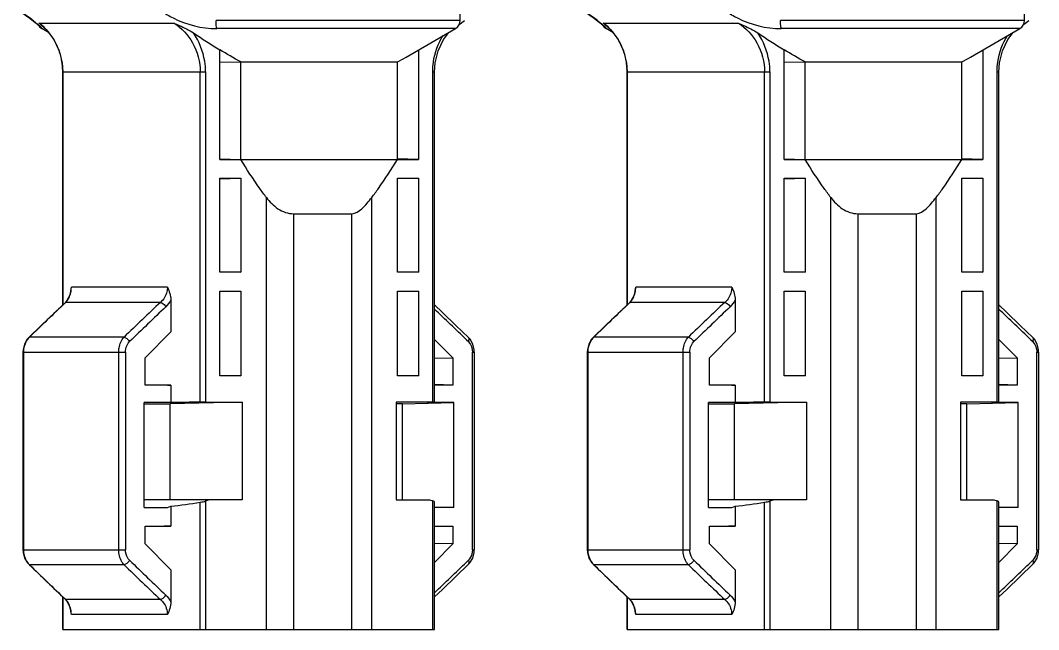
# Model space of a CAD drawing. Header units: millimetres. Extents: x 10297564 to 11610295, y -9287743 to -8409454.
# Drawn here: x 10537449 to 10538535, y -9104720 to -9104071 of the extents above; entities that cross this region are included whole.
import ezdxf

# ---------------------------------------------------------------- set-up
doc = ezdxf.new("R2010")
doc.units = ezdxf.units.MM
doc.header["$LTSCALE"] = 100
doc.layers.add('-0', color=7, linetype='Continuous')

# ---------------------------------------------------------------- blocks, each defined once
blk = doc.blocks.new('인버터 외형도')
at = {"layer": '-0', "linetype": 'Continuous'}
for p, q in [((126582.88, 33090.29), (126582.88, 33647.98)), ((127034.35, 33090.29), (127034.35, 33647.98)), ((126582.88, 33090.29), (126387.58, 33090.29)), ((126584.26, 33088.58), (126586.4, 33090.29)), ((127034.35, 33090.29), (126839.05, 33090.29)), ((127035.73, 33088.58), (127037.87, 33090.29)), ((126245.23, 33086.61), (126245.51, 33086.36)), ((126245.51, 33086.36), (126246.08, 33085.83)), ((126245.78, 33088.12), (126353.93, 33088.12)), ((126247.21, 33086.99), (126245.78, 33088.12)), ((126246.08, 33085.83), (126246.13, 33085.78)), ((126247.22, 33086.98), (126251.62, 33083.01)), ((126248.24, 33083.77), (126248.04, 33083.77)), ((126253.38, 33080.69), (126248.04, 33083.77)), ((126579.12, 33083.77), (126388.16, 33083.77)), ((126539.52, 33060.91), (126579.12, 33083.77)), ((126696.7, 33086.61), (126696.98, 33086.36)), ((126696.98, 33086.36), (126697.55, 33085.83)), ((126697.25, 33088.12), (126805.4, 33088.12)), ((126698.68, 33086.99), (126697.25, 33088.12)), ((126697.55, 33085.83), (126697.6, 33085.78)), ((126698.69, 33086.98), (126703.09, 33083.01)), ((126699.71, 33083.77), (126699.51, 33083.77)), ((126704.85, 33080.69), (126699.51, 33083.77)), ((127030.59, 33083.77), (126839.63, 33083.77)), ((126990.99, 33060.91), (127030.59, 33083.77)), ((126569.41, 33074.95), (126573.78, 33080.69)), ((127020.88, 33074.95), (127025.25, 33080.69)), ((126390.57, 32979.1), (126390.57, 33066.76)), ((126549.37, 33066.76), (126549.37, 32979.1)), ((126842.04, 32979.1), (126842.04, 33066.76)), ((127000.84, 33066.76), (127000.84, 32979.1)), ((126390.57, 33056.72), (126407.34, 33057.01)), ((126407.34, 33057.01), (126532.6, 33057.01)), ((126407.34, 32979.1), (126407.34, 33057.01)), ((126532.6, 32979.1), (126532.6, 33057.01)), ((126842.04, 33056.72), (126858.81, 33057.01)), ((126858.81, 33057.01), (126984.07, 33057.01)), ((126858.81, 32979.1), (126858.81, 33057.01)), ((126984.07, 32979.1), (126984.07, 33057.01)), ((126264.84, 33049.02), (126379.11, 33049.02)), ((126264.84, 32862.61), (126264.84, 33049.02)), ((126264.89, 33049.02), (126264.89, 32862.66)), ((126374.93, 32784.89), (126374.93, 33049.02)), ((126379.11, 33049.02), (126379.11, 32784.93)), ((126560.83, 33049.02), (126562.32, 33049.02)), ((126560.83, 32784.93), (126560.83, 33049.02)), ((126562.32, 32784.9), (126562.32, 33049.02)), ((126716.31, 33049.02), (126830.58, 33049.02)), ((126716.31, 32862.61), (126716.31, 33049.02)), ((126716.36, 33049.02), (126716.36, 32862.66)), ((126826.4, 32784.89), (126826.4, 33049.02)), ((126830.58, 33049.02), (126830.58, 32784.93)), ((127012.3, 33049.02), (127013.79, 33049.02)), ((127012.3, 32784.93), (127012.3, 33049.02)), ((127013.79, 32784.9), (127013.79, 33049.02)), ((126390.57, 32979.1), (126549.37, 32979.1)), ((126390.58, 32979.52), (126407.34, 32979.1)), ((126549.37, 32979.1), (126532.61, 32979.52)), ((126842.04, 32979.1), (127000.84, 32979.1)), ((126842.05, 32979.52), (126858.81, 32979.1)), ((127000.84, 32979.1), (126984.08, 32979.52)), ((126390.57, 32964.05), (126407.34, 32964.05)), ((126390.57, 32888.8), (126390.57, 32964.05)), ((126390.58, 32963.62), (126407.34, 32964.05)), ((126407.34, 32964.05), (126407.34, 32888.8)), ((126532.6, 32964.05), (126549.37, 32964.05)), ((126532.6, 32888.8), (126532.6, 32964.05)), ((126549.37, 32964.05), (126532.61, 32963.62)), ((126549.37, 32964.05), (126549.37, 32888.8)), ((126842.04, 32964.05), (126858.81, 32964.05)), ((126842.04, 32888.8), (126842.04, 32964.05)), ((126842.05, 32963.62), (126858.81, 32964.05)), ((126858.81, 32964.05), (126858.81, 32888.8)), ((126984.07, 32964.05), (127000.84, 32964.05)), ((126984.07, 32888.8), (126984.07, 32964.05)), ((127000.84, 32964.05), (126984.08, 32963.62)), ((127000.84, 32964.05), (127000.84, 32888.8)), ((126427.82, 32602.87), (126427.82, 32948.61)), ((126512.12, 32602.87), (126512.12, 32948.61)), ((126879.29, 32602.87), (126879.29, 32948.61)), ((126963.59, 32602.87), (126963.59, 32948.61)), ((126449.46, 32935.58), (126496.29, 32935.58)), ((126449.46, 32935.58), (126449.46, 32602.87)), ((126496.29, 32602.87), (126496.29, 32935.58)), ((126900.93, 32935.58), (126947.76, 32935.58)), ((126900.93, 32935.58), (126900.93, 32602.87)), ((126947.76, 32602.87), (126947.76, 32935.58)), ((126407.34, 32888.8), (126390.57, 32888.8)), ((126390.58, 32889.23), (126407.34, 32888.8)), ((126549.37, 32888.8), (126532.6, 32888.8)), ((126532.61, 32889.23), (126549.37, 32888.8)), ((126858.81, 32888.8), (126842.04, 32888.8)), ((126842.05, 32889.23), (126858.81, 32888.8)), ((127000.84, 32888.8), (126984.07, 32888.8)), ((126984.08, 32889.23), (127000.84, 32888.8)), ((126271.33, 32873.97), (126271.79, 32876.73)), ((126348.61, 32876.73), (126271.79, 32876.73)), ((126390.57, 32873.75), (126407.34, 32873.75)), ((126390.57, 32806.03), (126390.57, 32873.75)), ((126390.58, 32873.32), (126407.34, 32873.75)), ((126407.34, 32873.75), (126407.34, 32806.03)), ((126532.6, 32873.75), (126549.37, 32873.75)), ((126532.6, 32806.03), (126532.6, 32873.75)), ((126549.37, 32873.75), (126532.61, 32873.32)), ((126549.37, 32873.75), (126549.37, 32806.03)), ((126722.8, 32873.97), (126723.26, 32876.73)), ((126800.08, 32876.73), (126723.26, 32876.73)), ((126842.04, 32873.75), (126858.81, 32873.75)), ((126842.04, 32806.03), (126842.04, 32873.75)), ((126842.05, 32873.32), (126858.81, 32873.75)), ((126858.81, 32873.75), (126858.81, 32806.03)), ((126984.07, 32873.75), (127000.84, 32873.75)), ((126984.07, 32806.03), (126984.07, 32873.75)), ((127000.84, 32873.75), (126984.08, 32873.32)), ((127000.84, 32873.75), (127000.84, 32806.03)), ((126268.2, 32866.06), (126266.71, 32864.39)), ((126266.71, 32864.39), (126267.27, 32864.71)), ((126266.81, 32864.28), (126267.27, 32864.71)), ((126343.1, 32864.71), (126267.27, 32864.71)), ((126351.36, 32866.7), (126351.36, 32841)), ((126719.67, 32866.06), (126718.18, 32864.39)), ((126718.18, 32864.39), (126718.74, 32864.71)), ((126718.28, 32864.28), (126718.74, 32864.71)), ((126794.57, 32864.71), (126718.74, 32864.71)), ((126802.83, 32866.7), (126802.83, 32841)), ((126247.71, 32846.25), (126237.64, 32836.52)), ((126699.18, 32846.25), (126689.11, 32836.52)), ((126237.64, 32836.52), (126236.43, 32835.17)), ((126237.64, 32836.52), (126238.33, 32836.88)), ((126313.9, 32836.88), (126238.33, 32836.88)), ((126351.36, 32841), (126330.84, 32820.2)), ((126590.73, 32835.17), (126589.51, 32836.52)), ((126689.11, 32836.52), (126687.9, 32835.17)), ((126689.11, 32836.52), (126689.8, 32836.88)), ((126765.37, 32836.88), (126689.79, 32836.88)), ((126802.83, 32841), (126782.31, 32820.2)), ((127042.2, 32835.17), (127040.98, 32836.52)), ((126576.88, 32820.2), (126562.32, 32834.96)), ((126587.84, 32834.79), (126589.4, 32833.28)), ((126592.94, 32831.29), (126590.73, 32835.17)), ((126594.04, 32826.78), (126592.94, 32831.29)), ((127028.35, 32820.2), (127013.79, 32834.96)), ((127039.31, 32834.79), (127040.87, 32833.28)), ((127044.41, 32831.29), (127042.2, 32835.17)), ((127045.51, 32826.78), (127044.41, 32831.29)), ((126233.12, 32826.78), (126233.02, 32824.86)), ((126233.02, 32824.86), (126315.07, 32824.86)), ((126233.02, 32824.86), (126233.02, 32666.81)), ((126233.45, 32824.86), (126233.45, 32666.81)), ((126309.7, 32666.81), (126309.7, 32824.86)), ((126315.07, 32824.86), (126315.07, 32666.81)), ((126592.65, 32824.86), (126594.14, 32824.86)), ((126592.65, 32666.81), (126592.65, 32824.86)), ((126594.14, 32824.86), (126594.04, 32826.78)), ((126594.14, 32824.86), (126594.14, 32666.81)), ((126684.59, 32826.78), (126684.49, 32824.86)), ((126684.49, 32824.86), (126766.54, 32824.86)), ((126684.49, 32824.86), (126684.49, 32666.81)), ((126684.92, 32824.86), (126684.92, 32666.81)), ((126761.17, 32666.81), (126761.17, 32824.86)), ((126766.54, 32824.86), (126766.54, 32666.81)), ((127044.12, 32824.86), (127045.61, 32824.86)), ((127044.12, 32666.81), (127044.12, 32824.86)), ((127045.61, 32824.86), (127045.51, 32826.78)), ((127045.61, 32824.86), (127045.61, 32666.81)), ((126330.84, 32798.51), (126330.84, 32820.2)), ((126562.32, 32820.01), (126576.88, 32820.2)), ((126576.88, 32820.2), (126576.88, 32798.51)), ((126782.31, 32798.51), (126782.31, 32820.2)), ((127013.79, 32820.01), (127028.35, 32820.2)), ((127028.35, 32820.2), (127028.35, 32798.51)), ((126407.34, 32806.03), (126390.57, 32806.03)), ((126390.58, 32806.46), (126407.34, 32806.03)), ((126549.37, 32806.03), (126532.6, 32806.03)), ((126532.61, 32806.46), (126549.37, 32806.03)), ((126858.81, 32806.03), (126842.04, 32806.03)), ((126842.05, 32806.46), (126858.81, 32806.03)), ((127000.84, 32806.03), (126984.07, 32806.03)), ((126984.08, 32806.46), (127000.84, 32806.03)), ((126351.36, 32798.51), (126330.84, 32798.51)), ((126351.36, 32798.51), (126351.36, 32784.51)), ((126576.88, 32798.51), (126562.32, 32798.88)), ((126576.88, 32798.51), (126562.32, 32798.51)), ((126802.83, 32798.51), (126782.31, 32798.51)), ((126802.83, 32798.51), (126802.83, 32784.51)), ((127028.35, 32798.51), (127013.79, 32798.88)), ((127028.35, 32798.51), (127013.79, 32798.51)), ((126351.36, 32784.51), (126330.06, 32784.51)), ((126330.06, 32700.69), (126330.06, 32784.51)), ((126330.06, 32783.46), (126350.95, 32783.46)), ((126408.44, 32784.93), (126350.95, 32783.46)), ((126350.95, 32706.71), (126350.95, 32783.46)), ((126379.11, 32784.93), (126408.44, 32784.93)), ((126408.44, 32784.93), (126408.44, 32706.71)), ((126560.83, 32784.93), (126531.51, 32784.93)), ((126531.51, 32784.93), (126531.51, 32706.71)), ((126536.6, 32783.46), (126531.51, 32783.46)), ((126536.6, 32783.46), (126577.66, 32784.51)), ((126536.6, 32706.71), (126536.6, 32783.46)), ((126577.66, 32784.51), (126556.36, 32784.51)), ((126562.27, 32784.89), (126562.32, 32784.9)), ((126577.66, 32700.69), (126577.66, 32784.51)), ((126802.83, 32784.51), (126781.53, 32784.51)), ((126781.53, 32700.69), (126781.53, 32784.51)), ((126781.53, 32783.46), (126802.42, 32783.46)), ((126859.91, 32784.93), (126802.42, 32783.46)), ((126802.42, 32706.71), (126802.42, 32783.46)), ((126830.58, 32784.93), (126859.91, 32784.93)), ((126859.91, 32784.93), (126859.91, 32706.71)), ((127012.3, 32784.93), (126982.97, 32784.93)), ((126982.97, 32784.93), (126982.97, 32706.71)), ((126988.07, 32783.46), (126982.97, 32783.46)), ((126988.07, 32783.46), (127029.13, 32784.51)), ((126988.07, 32706.71), (126988.07, 32783.46)), ((127029.13, 32784.51), (127007.83, 32784.51)), ((127013.74, 32784.89), (127013.79, 32784.9)), ((127029.13, 32700.69), (127029.13, 32784.51)), ((126408.44, 32706.71), (126330.06, 32706.71)), ((126379.11, 32705.81), (126381.62, 32706.71)), ((126531.51, 32706.71), (126558.32, 32706.71)), ((126558.32, 32706.71), (126560.83, 32705.81)), ((126859.91, 32706.71), (126781.53, 32706.71)), ((126830.58, 32705.81), (126833.09, 32706.71)), ((126982.97, 32706.71), (127009.79, 32706.71)), ((127009.79, 32706.71), (127012.3, 32705.81)), ((126330.06, 32700.69), (126348.81, 32700.69)), ((126348.81, 32700.69), (126351.36, 32701.61)), ((126351.36, 32701.61), (126351.36, 32685.64)), ((126374.93, 32602.87), (126374.93, 32704.79)), ((126379.11, 32705.81), (126379.11, 32602.87)), ((126560.83, 32602.87), (126560.83, 32705.81)), ((126562.32, 32602.87), (126562.32, 32704.91)), ((126577.66, 32700.69), (126562.32, 32700.69)), ((126781.53, 32700.69), (126800.28, 32700.69)), ((126800.28, 32700.69), (126802.83, 32701.61)), ((126802.83, 32701.61), (126802.83, 32685.64)), ((126826.4, 32602.87), (126826.4, 32704.79)), ((126830.58, 32705.81), (126830.58, 32602.87)), ((127012.3, 32602.87), (127012.3, 32705.81)), ((127013.79, 32602.87), (127013.79, 32704.91)), ((127029.13, 32700.69), (127013.79, 32700.69)), ((126330.84, 32685.64), (126351.36, 32685.64)), ((126330.84, 32671.48), (126330.84, 32685.64)), ((126562.32, 32685.27), (126576.88, 32685.64)), ((126562.32, 32685.64), (126576.88, 32685.64)), ((126576.88, 32685.64), (126576.88, 32671.48)), ((126782.31, 32685.64), (126802.83, 32685.64)), ((126782.31, 32671.48), (126782.31, 32685.64)), ((127013.79, 32685.27), (127028.35, 32685.64)), ((127013.79, 32685.64), (127028.35, 32685.64)), ((127028.35, 32685.64), (127028.35, 32671.48)), ((126233.02, 32666.81), (126315.07, 32666.81)), ((126233.02, 32666.81), (126233.15, 32664.64)), ((126330.84, 32671.48), (126351.36, 32650.67)), ((126576.88, 32671.48), (126562.32, 32671.66)), ((126562.32, 32656.71), (126576.88, 32671.48)), ((126592.65, 32666.81), (126594.14, 32666.81)), ((126594.01, 32664.64), (126594.14, 32666.81)), ((126684.49, 32666.81), (126766.54, 32666.81)), ((126684.49, 32666.81), (126684.62, 32664.64)), ((126782.31, 32671.48), (126802.83, 32650.67)), ((127028.35, 32671.48), (127013.79, 32671.66)), ((127013.79, 32656.71), (127028.35, 32671.48)), ((127044.12, 32666.81), (127045.61, 32666.81)), ((127045.48, 32664.64), (127045.61, 32666.81)), ((126589.39, 32658.39), (126587.84, 32656.89)), ((126590.58, 32656.31), (126592.85, 32660.14)), ((126592.85, 32660.14), (126594.01, 32664.64)), ((127040.86, 32658.39), (127039.31, 32656.89)), ((127042.05, 32656.31), (127044.32, 32660.14)), ((127044.32, 32660.14), (127045.48, 32664.64)), ((126236.58, 32656.31), (126237.64, 32655.15)), ((126238.33, 32654.79), (126237.64, 32655.15)), ((126313.9, 32654.79), (126238.33, 32654.79)), ((126351.36, 32650.67), (126351.36, 32624.97)), ((126589.51, 32655.15), (126590.58, 32656.31)), ((126688.05, 32656.31), (126689.11, 32655.15)), ((126689.8, 32654.79), (126689.11, 32655.15)), ((126765.37, 32654.79), (126689.8, 32654.79)), ((126802.83, 32650.67), (126802.83, 32624.97)), ((127040.98, 32655.15), (127042.05, 32656.31)), ((126258.59, 32635), (126266.71, 32627.29)), ((126710.06, 32635), (126718.18, 32627.29)), ((126264.84, 32602.87), (126264.84, 32629.06)), ((126264.89, 32629.01), (126264.89, 32602.87)), ((126266.71, 32627.29), (126267.27, 32626.96)), ((126266.71, 32627.29), (126268.3, 32625.47)), ((126267.27, 32626.96), (126266.81, 32627.4)), ((126343.1, 32626.96), (126267.27, 32626.96)), ((126716.31, 32602.87), (126716.31, 32629.06)), ((126716.36, 32629.01), (126716.36, 32602.87)), ((126718.18, 32627.29), (126718.74, 32626.96)), ((126718.18, 32627.29), (126719.77, 32625.47)), ((126718.74, 32626.96), (126718.28, 32627.4)), ((126794.57, 32626.96), (126718.74, 32626.96)), ((126271.79, 32614.95), (126271.33, 32617.71)), ((126723.26, 32614.95), (126722.8, 32617.71)), ((126348.61, 32614.95), (126271.79, 32614.95)), ((126800.08, 32614.95), (126723.26, 32614.95)), ((126264.84, 32602.87), (126562.32, 32602.87)), ((126716.31, 32602.87), (127013.79, 32602.87))]:
    blk.add_line(p, q, dxfattribs=at)
for points in [[(126233.04, 33096.04), (126235.07, 33094.57), (126236.93, 33093.21), (126238.62, 33091.94), (126240.13, 33090.78), (126241.49, 33089.72), (126242.67, 33088.77), (126243.69, 33087.93), (126244.54, 33087.21), (126245.23, 33086.61)], [(126684.51, 33096.04), (126686.54, 33094.57), (126688.4, 33093.21), (126690.09, 33091.94), (126691.6, 33090.78), (126692.96, 33089.72), (126694.14, 33088.77), (126695.16, 33087.93), (126696.01, 33087.21), (126696.7, 33086.61)], [(126251.62, 33083.01), (126257.75, 33074.95), (126262.01, 33065.83), (126264.34, 33056.2), (126264.84, 33049.02)], [(126582.09, 33086.76), (126582.88, 33087.44), (126583.85, 33088.25), (126584.26, 33088.58)], [(126703.09, 33083.01), (126709.22, 33074.95), (126713.48, 33065.83), (126715.81, 33056.2), (126716.31, 33049.02)], [(127033.56, 33086.76), (127034.35, 33087.44), (127035.32, 33088.25), (127035.73, 33088.58)], [(126562.32, 33049.02), (126562.82, 33056.2), (126565.15, 33065.83), (126569.41, 33074.95)], [(127013.79, 33049.02), (127014.29, 33056.2), (127016.62, 33065.83), (127020.88, 33074.95)], [(126271.33, 32873.97), (126270.32, 32869.98), (126268.2, 32866.06)], [(126722.8, 32873.97), (126721.79, 32869.98), (126719.67, 32866.06)], [(126266.71, 32864.38), (126258.45, 32856.54), (126247.71, 32846.25)], [(126589.52, 32836.52), (126579.45, 32846.25), (126568.71, 32856.54), (126562.32, 32862.61)], [(126718.18, 32864.38), (126709.92, 32856.54), (126699.18, 32846.25)], [(127040.98, 32836.52), (127030.92, 32846.25), (127020.18, 32856.54), (127013.79, 32862.61)], [(126236.43, 32835.17), (126234.22, 32831.29), (126233.12, 32826.78)], [(126687.9, 32835.17), (126685.69, 32831.29), (126684.59, 32826.78)], [(126233.15, 32664.64), (126234.31, 32660.14), (126236.58, 32656.31)], [(126684.62, 32664.64), (126685.78, 32660.14), (126688.05, 32656.31)], [(126237.64, 32655.15), (126247.85, 32645.29), (126258.59, 32635)], [(126562.32, 32629.06), (126568.57, 32635), (126579.31, 32645.29), (126589.52, 32655.15)], [(126689.11, 32655.15), (126699.32, 32645.29), (126710.06, 32635)], [(127013.79, 32629.06), (127020.04, 32635), (127030.78, 32645.29), (127040.98, 32655.15)], [(126268.3, 32625.47), (126270.39, 32621.51), (126271.33, 32617.71)], [(126719.77, 32625.47), (126721.86, 32621.51), (126722.8, 32617.71)]]:
    blk.add_lwpolyline(points, dxfattribs=at)
for centre, radius, start, end in [((126575.36, 33090.29), 7.52, 299.99798, 0), ((127026.83, 33090.29), 7.52, 299.99798, 0), ((126157.75, 32983.07), 135.72, 50.9969, 51.28944), ((126251.8, 33090.29), 7.52, 211.94227, 240.00202), ((126223.57, 33056.5), 38.63, 52.30856, 54.92056), ((126252.11, 33090.4), 7.67, 215.80393, 220.14571), ((126221.95, 33054.47), 41.23, 43.29013, 52.25152), ((126609.22, 32983.07), 135.72, 50.9969, 51.28944), ((126703.27, 33090.29), 7.52, 211.94227, 240.00202), ((126675.04, 33056.5), 38.63, 52.30856, 54.92056), ((126703.58, 33090.4), 7.67, 215.80393, 220.14571), ((126673.42, 33054.47), 41.23, 43.29013, 52.25152), ((126214.38, 33049.29), 50.48, 18.04572, 19.39034), ((126213.67, 33049.07), 51.22, 8.70777, 18.03052), ((126665.85, 33049.29), 50.48, 18.04572, 19.39034), ((126665.14, 33049.07), 51.22, 8.70777, 18.03052), ((126213.25, 33049.01), 51.65, 3.03365, 8.71085), ((126352.4, 33384.8), 374.06, 298.7983, 300.01643), ((126664.72, 33049.01), 51.65, 3.03365, 8.71085), ((126803.87, 33384.8), 374.06, 298.7983, 300.01643), ((126214.45, 33049.07), 50.44, 359.9414, 3.03494), ((126665.92, 33049.07), 50.44, 359.9414, 3.03494), ((126252.19, 32876.71), 19.6, 347.00206, 0.04463), ((126703.66, 32876.71), 19.6, 347.00206, 0.04463), ((128522.49, 30490.1), 3274.87, 133.53384, 134.22529), ((128294.99, 30787.36), 2850.48, 133.21645, 134.02714), ((128497.75, 30589.3), 3128.16, 133.42751, 134.16396), ((128973.96, 30490.1), 3274.87, 133.53384, 134.22529), ((128746.46, 30787.36), 2850.48, 133.21645, 134.02714), ((128949.22, 30589.3), 3128.16, 133.42751, 134.16396), ((124399.76, 30579.03), 3142.63, 45.87254, 46.51711), ((124851.23, 30579.03), 3142.63, 45.87254, 46.51711), ((126247.22, 32827.31), 13.07, 132.89136, 135.89564), ((126698.69, 32827.31), 13.07, 132.89136, 135.89564), ((128497.69, 34902.31), 3128.07, 225.8361, 226.57249), ((128949.16, 34902.31), 3128.07, 225.8361, 226.57249), ((126247.22, 32664.37), 13.08, 224.10917, 227.11187), ((128499.61, 34977.77), 3241.86, 225.77112, 226.46955), ((128302.74, 34712.45), 2861.72, 225.97439, 226.7819), ((124399.75, 34912.65), 3142.64, 313.48289, 314.12745), ((126698.69, 32664.37), 13.08, 224.10917, 227.11187), ((128951.08, 34977.77), 3241.86, 225.77112, 226.46955), ((128754.21, 34712.45), 2861.72, 225.97439, 226.7819), ((124851.22, 34912.65), 3142.64, 313.48289, 314.12745), ((126252.19, 32614.96), 19.6, 359.9553, 13.00482), ((126703.66, 32614.96), 19.6, 359.9553, 13.00482)]:
    blk.add_arc(centre, radius, start, end, dxfattribs=at)
for centre, major_axis, ratio, start_param, end_param in [((126413.58, 32799.56), (150.49, -1.76), 0.01297, -2.153603, -1.996886), ((126865.05, 32799.56), (150.49, -1.76), 0.01297, -2.153603, -1.996886), ((126413.58, 32783.46), (150.49, 1.76), 0.01297, 1.830353, 1.996886), ((126376.09, 32784.85), (4.51, 0.05), 0.01297, 0.837607, 1.830353), ((126413.58, 32783.46), (150.49, 1.76), 0.01297, -0.321673, -0.15514), ((126557.81, 32784.85), (4.51, 0.05), 0.01297, -0.000151, 0.837607), ((126865.05, 32783.46), (150.49, 1.76), 0.01297, 1.830353, 1.996886), ((126827.56, 32784.85), (4.51, 0.05), 0.01297, 0.837607, 1.830353), ((126865.05, 32783.46), (150.49, 1.76), 0.01297, -0.321673, -0.15514), ((127009.27, 32784.85), (4.51, 0.05), 0.01297, -0.000151, 0.837607), ((126413.58, 32738.56), (150.4, 30.9), 0.172246, -2.032414, -1.865881), ((126376.09, 32705.81), (4.51, 0.93), 0.172246, -1.865881, -0.873135), ((126557.81, 32705.81), (4.51, -0.93), 0.172246, 0.035376, 0.873135), ((126865.05, 32738.56), (150.4, 30.9), 0.172246, -2.032414, -1.865881), ((126827.56, 32705.81), (4.51, 0.93), 0.172246, -1.865881, -0.873135), ((127009.27, 32705.81), (4.51, -0.93), 0.172246, 0.035376, 0.873135), ((126413.58, 32684.59), (150.49, 1.76), 0.01297, 1.996886, 2.153603), ((126865.05, 32684.59), (150.49, 1.76), 0.01297, 1.996886, 2.153603)]:
    blk.add_ellipse(centre, major_axis=major_axis, ratio=ratio, start_param=start_param, end_param=end_param, dxfattribs=at)
for points, knots in [([(126242.63, 33088.98), (126241.84, 33089.62), (126238.04, 33092.59), (126234.12, 33095.41), (126231.01, 33097.6)], [0, 0, 0, 0, 0.212061, 1, 1, 1, 1]), ([(126344.02, 33097.6), (126346.97, 33095.64), (126360.31, 33087.7), (126376.17, 33083.65), (126388.16, 33083.77)], [0, 0, 0, 0, 0.227807, 1, 1, 1, 1]), ([(126694.1, 33088.98), (126693.3, 33089.62), (126689.51, 33092.59), (126685.59, 33095.41), (126682.48, 33097.6)], [0, 0, 0, 0, 0.212061, 1, 1, 1, 1]), ([(126795.49, 33097.6), (126798.44, 33095.64), (126811.78, 33087.7), (126827.63, 33083.65), (126839.63, 33083.77)], [0, 0, 0, 0, 0.227807, 1, 1, 1, 1]), ([(126388.16, 33083.77), (126388.05, 33084.17), (126387.67, 33086.33), (126387.58, 33088.52), (126387.58, 33090.29)], [0, 0, 0, 0, 0.189875, 1, 1, 1, 1]), ([(126839.63, 33083.77), (126839.52, 33084.17), (126839.14, 33086.33), (126839.05, 33088.52), (126839.05, 33090.29)], [0, 0, 0, 0, 0.189875, 1, 1, 1, 1]), ([(126246, 33086.17), (126245.8, 33086.35), (126244.87, 33087.15), (126243.92, 33087.94), (126243.17, 33088.54)], [0, 0, 0, 0, 0.218491, 1, 1, 1, 1]), ([(126248.24, 33083.77), (126248.48, 33083.74), (126247.02, 33085.43), (126246.65, 33085.6), (126246, 33086.17)], [0, 0, 0, 0, 0.212287, 1, 1, 1, 1]), ([(126261.99, 33066.05), (126261.42, 33067.67), (126258.95, 33073.7), (126255.26, 33079.25), (126251.96, 33082.74)], [0, 0, 0, 0, 0.263749, 1, 1, 1, 1]), ([(126353.93, 33088.12), (126360.03, 33084.25), (126370.82, 33072.52), (126374.88, 33057.05), (126374.93, 33049.02)], [0, 0, 0, 0, 0.473305, 1, 1, 1, 1]), ([(126353.93, 33088.12), (126355.31, 33087.49), (126360.6, 33085.08), (126365.89, 33082.55), (126369.48, 33080.19)], [0, 0, 0, 0, 0.260338, 1, 1, 1, 1]), ([(126697.47, 33086.17), (126697.27, 33086.35), (126696.34, 33087.15), (126695.39, 33087.94), (126694.64, 33088.54)], [0, 0, 0, 0, 0.218491, 1, 1, 1, 1]), ([(126699.71, 33083.77), (126699.94, 33083.74), (126698.49, 33085.43), (126698.12, 33085.6), (126697.47, 33086.17)], [0, 0, 0, 0, 0.212287, 1, 1, 1, 1]), ([(126713.46, 33066.05), (126712.89, 33067.67), (126710.42, 33073.7), (126706.73, 33079.25), (126703.43, 33082.74)], [0, 0, 0, 0, 0.263749, 1, 1, 1, 1]), ([(126805.4, 33088.12), (126811.5, 33084.25), (126822.29, 33072.52), (126826.35, 33057.05), (126826.4, 33049.02)], [0, 0, 0, 0, 0.473305, 1, 1, 1, 1]), ([(126805.4, 33088.12), (126806.78, 33087.49), (126812.07, 33085.08), (126817.36, 33082.55), (126820.95, 33080.19)], [0, 0, 0, 0, 0.260338, 1, 1, 1, 1]), ([(126379.11, 33049.02), (126379.16, 33051.88), (126378.23, 33062.85), (126374.01, 33073.47), (126369.48, 33080.19)], [0, 0, 0, 0, 0.261415, 1, 1, 1, 1]), ([(126560.83, 33049.02), (126560.82, 33051.67), (126561.57, 33061.88), (126565.17, 33071.87), (126569.2, 33078.27)], [0, 0, 0, 0, 0.260017, 1, 1, 1, 1]), ([(126830.58, 33049.02), (126830.63, 33051.88), (126829.7, 33062.85), (126825.48, 33073.47), (126820.95, 33080.19)], [0, 0, 0, 0, 0.261415, 1, 1, 1, 1]), ([(127012.3, 33049.02), (127012.29, 33051.67), (127013.04, 33061.88), (127016.64, 33071.87), (127020.67, 33078.27)], [0, 0, 0, 0, 0.260017, 1, 1, 1, 1]), ([(126427.82, 32948.61), (126425.98, 32951.01), (126418.73, 32960.88), (126412.13, 32971.21), (126407.34, 32979.1)], [0, 0, 0, 0, 0.24678, 1, 1, 1, 1]), ([(126512.12, 32948.61), (126513.96, 32951.01), (126521.21, 32960.88), (126527.81, 32971.21), (126532.6, 32979.1)], [0, 0, 0, 0, 0.246779, 1, 1, 1, 1]), ([(126879.29, 32948.61), (126877.45, 32951.01), (126870.2, 32960.88), (126863.6, 32971.21), (126858.81, 32979.1)], [0, 0, 0, 0, 0.24678, 1, 1, 1, 1]), ([(126963.59, 32948.61), (126965.43, 32951.01), (126972.68, 32960.88), (126979.28, 32971.21), (126984.07, 32979.1)], [0, 0, 0, 0, 0.246779, 1, 1, 1, 1]), ([(126427.82, 32948.61), (126430.44, 32945.2), (126436.41, 32938.76), (126445.12, 32935.58), (126449.46, 32935.58)], [0, 0, 0, 0, 0.497164, 1, 1, 1, 1]), ([(126496.29, 32935.58), (126499.22, 32935.58), (126505.41, 32940.25), (126509.67, 32945.42), (126512.12, 32948.61)], [0, 0, 0, 0, 0.421069, 1, 1, 1, 1]), ([(126879.29, 32948.61), (126881.91, 32945.2), (126887.88, 32938.76), (126896.59, 32935.58), (126900.93, 32935.58)], [0, 0, 0, 0, 0.497164, 1, 1, 1, 1]), ([(126947.76, 32935.58), (126950.69, 32935.58), (126956.88, 32940.25), (126961.14, 32945.42), (126963.59, 32948.61)], [0, 0, 0, 0, 0.421069, 1, 1, 1, 1]), ([(126348.61, 32876.73), (126348.61, 32875.54), (126348.13, 32871.06), (126345.66, 32866.79), (126343.1, 32864.71)], [0, 0, 0, 0, 0.265303, 1, 1, 1, 1]), ([(126800.08, 32876.73), (126800.08, 32875.54), (126799.6, 32871.06), (126797.13, 32866.79), (126794.57, 32864.71)], [0, 0, 0, 0, 0.265303, 1, 1, 1, 1]), ([(126343.1, 32864.71), (126343.51, 32864.61), (126345.25, 32863.86), (126346.67, 32862.4), (126347.34, 32861.1)], [0, 0, 0, 0, 0.221557, 1, 1, 1, 1]), ([(126794.57, 32864.71), (126794.97, 32864.61), (126796.72, 32863.86), (126798.13, 32862.4), (126798.81, 32861.1)], [0, 0, 0, 0, 0.221557, 1, 1, 1, 1]), ([(126309.7, 32824.86), (126309.7, 32826.02), (126310.04, 32830.29), (126311.76, 32834.6), (126313.9, 32836.88)], [0, 0, 0, 0, 0.269873, 1, 1, 1, 1]), ([(126313.9, 32836.88), (126314.33, 32836.8), (126316.15, 32836.09), (126317.62, 32834.6), (126318.32, 32833.28)], [0, 0, 0, 0, 0.222896, 1, 1, 1, 1]), ([(126589.4, 32833.28), (126589.56, 32833.59), (126590.01, 32834.57), (126590.06, 32835.99), (126589.51, 32836.52)], [0, 0, 0, 0, 0.318455, 1, 1, 1, 1]), ([(126761.17, 32824.86), (126761.17, 32826.02), (126761.51, 32830.29), (126763.23, 32834.6), (126765.37, 32836.88)], [0, 0, 0, 0, 0.269873, 1, 1, 1, 1]), ([(126765.37, 32836.88), (126765.8, 32836.8), (126767.61, 32836.09), (126769.09, 32834.6), (126769.79, 32833.28)], [0, 0, 0, 0, 0.222896, 1, 1, 1, 1]), ([(127040.86, 32833.28), (127041.03, 32833.59), (127041.48, 32834.57), (127041.53, 32835.99), (127040.98, 32836.52)], [0, 0, 0, 0, 0.318455, 1, 1, 1, 1]), ([(126315.07, 32824.86), (126315.07, 32825.68), (126315.33, 32828.72), (126316.73, 32831.71), (126318.32, 32833.28)], [0, 0, 0, 0, 0.267493, 1, 1, 1, 1]), ([(126766.54, 32824.86), (126766.54, 32825.68), (126766.8, 32828.72), (126768.2, 32831.71), (126769.79, 32833.28)], [0, 0, 0, 0, 0.267493, 1, 1, 1, 1]), ([(126313.9, 32654.79), (126313.23, 32655.51), (126310.69, 32659.02), (126309.7, 32663.49), (126309.7, 32666.81)], [0, 0, 0, 0, 0.228927, 1, 1, 1, 1]), ([(126318.33, 32658.39), (126317.82, 32658.89), (126315.88, 32661.28), (126315.08, 32664.47), (126315.07, 32666.81)], [0, 0, 0, 0, 0.233126, 1, 1, 1, 1]), ([(126765.37, 32654.79), (126764.7, 32655.51), (126762.16, 32659.02), (126761.17, 32663.49), (126761.17, 32666.81)], [0, 0, 0, 0, 0.228927, 1, 1, 1, 1]), ([(126769.79, 32658.39), (126769.29, 32658.89), (126767.35, 32661.28), (126766.55, 32664.47), (126766.54, 32666.81)], [0, 0, 0, 0, 0.233126, 1, 1, 1, 1]), ([(126318.33, 32658.39), (126317.62, 32657.07), (126316.15, 32655.58), (126314.33, 32654.87), (126313.9, 32654.79)], [0, 0, 0, 0, 0.777114, 1, 1, 1, 1]), ([(126589.51, 32655.15), (126589.68, 32655.31), (126590.27, 32656.33), (126589.82, 32657.6), (126589.39, 32658.39)], [0, 0, 0, 0, 0.200448, 1, 1, 1, 1]), ([(126769.79, 32658.39), (126769.09, 32657.07), (126767.62, 32655.58), (126765.8, 32654.87), (126765.37, 32654.79)], [0, 0, 0, 0, 0.777114, 1, 1, 1, 1]), ([(127040.98, 32655.15), (127041.15, 32655.31), (127041.74, 32656.33), (127041.29, 32657.6), (127040.86, 32658.39)], [0, 0, 0, 0, 0.200448, 1, 1, 1, 1]), ([(126343.1, 32626.96), (126343.5, 32627.06), (126345.25, 32627.81), (126346.66, 32629.27), (126347.34, 32630.57)], [0, 0, 0, 0, 0.220217, 1, 1, 1, 1]), ([(126343.1, 32626.96), (126343.93, 32626.29), (126347.06, 32623.04), (126348.6, 32618.36), (126348.61, 32614.95)], [0, 0, 0, 0, 0.238011, 1, 1, 1, 1]), ([(126794.57, 32626.96), (126794.97, 32627.06), (126796.72, 32627.81), (126798.13, 32629.27), (126798.81, 32630.57)], [0, 0, 0, 0, 0.220217, 1, 1, 1, 1]), ([(126794.57, 32626.96), (126795.4, 32626.29), (126798.53, 32623.04), (126800.07, 32618.36), (126800.08, 32614.95)], [0, 0, 0, 0, 0.238011, 1, 1, 1, 1])]:
    blk.add_open_spline(points, degree=3, knots=knots, dxfattribs=at)
for points in [[(126246.25, 33085.45), (126246.81, 33084.79), (126247.49, 33084.21), (126248.24, 33083.77)], [(126697.72, 33085.45), (126698.28, 33084.79), (126698.96, 33084.21), (126699.71, 33083.77)], [(126369.48, 33080.19), (126376.44, 33075.6), (126383.45, 33071.1), (126390.57, 33066.76)], [(126820.95, 33080.19), (126827.91, 33075.6), (126834.92, 33071.1), (126842.04, 33066.76)], [(126407.34, 33057.01), (126401.67, 33060.12), (126396.09, 33063.4), (126390.56, 33066.76)], [(126858.81, 33057.01), (126853.14, 33060.12), (126847.56, 33063.4), (126842.03, 33066.76)], [(126269.75, 32868.13), (126270.44, 32869.44), (126270.95, 32870.86), (126271.29, 32872.3)], [(126348.61, 32876.73), (126350.16, 32873.63), (126351.36, 32870.16), (126351.36, 32866.7)], [(126721.22, 32868.13), (126721.91, 32869.44), (126722.42, 32870.86), (126722.76, 32872.3)], [(126800.08, 32876.73), (126801.63, 32873.63), (126802.83, 32870.16), (126802.83, 32866.7)], [(126267.27, 32864.71), (126268.26, 32865.71), (126269.09, 32866.89), (126269.75, 32868.13)], [(126351.36, 32866.7), (126350.37, 32864.63), (126349.01, 32862.68), (126347.34, 32861.1)], [(126718.74, 32864.71), (126719.73, 32865.71), (126720.56, 32866.89), (126721.22, 32868.13)], [(126802.83, 32866.7), (126801.84, 32864.63), (126800.48, 32862.68), (126798.81, 32861.1)], [(126235.76, 32833.66), (126234.23, 32831.05), (126233.45, 32827.9), (126233.45, 32824.86)], [(126237.84, 32836.4), (126237.04, 32835.58), (126236.34, 32834.65), (126235.76, 32833.66)], [(126589.4, 32833.28), (126590.81, 32831.88), (126591.8, 32829.97), (126592.27, 32828.04)], [(126687.23, 32833.66), (126685.7, 32831.05), (126684.92, 32827.9), (126684.92, 32824.86)], [(126689.31, 32836.4), (126688.51, 32835.58), (126687.81, 32834.65), (126687.23, 32833.66)], [(127040.86, 32833.28), (127042.28, 32831.88), (127043.27, 32829.97), (127043.74, 32828.04)], [(126592.27, 32828.04), (126592.52, 32827), (126592.64, 32825.93), (126592.65, 32824.86)], [(127043.74, 32828.04), (127043.99, 32827), (127044.11, 32825.93), (127044.12, 32824.86)], [(126233.45, 32666.81), (126233.45, 32663.77), (126234.23, 32660.62), (126235.76, 32658.01)], [(126592.65, 32666.81), (126592.64, 32665.74), (126592.52, 32664.67), (126592.27, 32663.63)], [(126684.92, 32666.81), (126684.92, 32663.77), (126685.7, 32660.62), (126687.23, 32658.01)], [(127044.12, 32666.81), (127044.11, 32665.74), (127043.99, 32664.67), (127043.74, 32663.63)], [(126235.76, 32658.01), (126236.34, 32657.02), (126237.04, 32656.09), (126237.84, 32655.27)], [(126592.27, 32663.63), (126591.8, 32661.7), (126590.81, 32659.79), (126589.39, 32658.39)], [(126687.23, 32658.01), (126687.81, 32657.02), (126688.51, 32656.09), (126689.31, 32655.27)], [(127043.74, 32663.63), (127043.27, 32661.7), (127042.28, 32659.79), (127040.86, 32658.39)], [(126269.75, 32623.54), (126269.09, 32624.79), (126268.26, 32625.96), (126267.27, 32626.96)], [(126347.34, 32630.57), (126349.01, 32628.99), (126350.37, 32627.04), (126351.36, 32624.97)], [(126351.36, 32624.97), (126351.36, 32621.51), (126350.16, 32618.05), (126348.61, 32614.95)], [(126721.22, 32623.54), (126720.56, 32624.79), (126719.73, 32625.96), (126718.74, 32626.96)], [(126798.81, 32630.57), (126800.48, 32628.99), (126801.84, 32627.04), (126802.83, 32624.97)], [(126802.83, 32624.97), (126802.83, 32621.51), (126801.63, 32618.05), (126800.08, 32614.95)], [(126271.29, 32619.37), (126270.95, 32620.81), (126270.44, 32622.23), (126269.75, 32623.54)], [(126722.76, 32619.37), (126722.42, 32620.81), (126721.91, 32622.23), (126721.22, 32623.54)]]:
    blk.add_open_spline(points, degree=3, dxfattribs=at)

msp = doc.modelspace()

# ---------------------------------------------------------------- block references
at = {"xscale": 1.333333333333333, "yscale": 1.333333333333333, "zscale": 1.333333333333333}
msp.add_blockref('인버터 외형도', (10369140.6, -9148191), dxfattribs=at)

doc.saveas('drawing.dxf')
